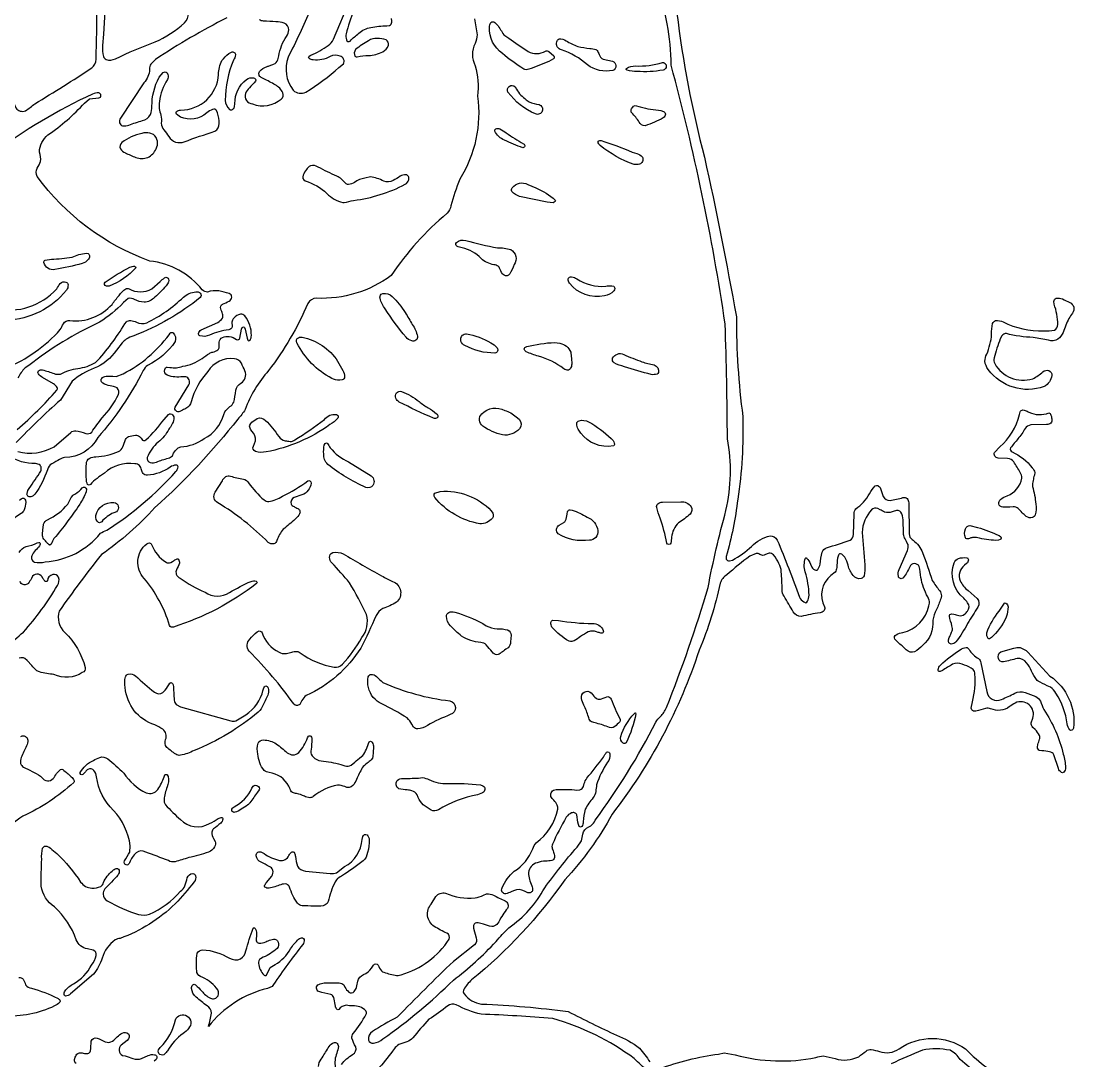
# Model space of a CAD drawing. Header units: metres. Extents: x 2.3 to 24.7, y 0 to 24.7.
# Drawn here: x 15.71 to 24.69, y 7.11 to 15.99 of the extents above; entities that cross this region are included whole.
import ezdxf

# ---------------------------------------------------------------- set-up
doc = ezdxf.new("R2010")
doc.units = ezdxf.units.M

msp = doc.modelspace()

# ---------------------------------------------------------------- linework, layer by layer
at = {"layer": 'Layer 1', "color": 0}
for points in [[(16.43457, 17.32646, -0.0258), (16.40087, 15.77621, 0.0888), (16.40742, 15.68344, 0.2217), (16.43189, 15.65746, 0.2008), (16.51128, 15.66368, -0.0244), (16.84872, 15.80822, 0.0835), (17.09915, 15.96917, 0.1522), (17.1371, 16.05365, 0.0694)], [(15.39328, 16.22699, -0.0943), (15.55974, 15.53527, 0.0482), (15.66167, 15.24435, 0.3715), (15.74261, 15.22059, 0.0363), (15.82299, 15.28027, 0.01), (16.30847, 15.58538, 0.2204), (16.34514, 15.6592, 0.0094), (16.35363, 16.57142, -0.0847)], [(18.4406, 7.08166, -0.093), (18.53474, 7.16623, 0.3625), (18.56128, 7.23157, -0.0371), (18.52819, 7.30639, -0.1902), (18.54063, 7.34509, 0.0387), (18.65057, 7.50943, 0.302), (18.64699, 7.53932, 0.2155), (18.53625, 7.58109, -0.0231), (18.48039, 7.58632, 0.2064), (18.41608, 7.54997, -0.4053), (18.40279, 7.55049, -0.1446), (18.38784, 7.57944), (18.37389, 7.65378, 0.2319), (18.34942, 7.6783), (18.27348, 7.69432), (18.24722, 7.70309, -0.2964), (18.22672, 7.7337, -0.2966), (18.24637, 7.7649, -0.0728), (18.29304, 7.7772, -0.0189), (18.4215, 7.77701, -0.1963), (18.45927, 7.76051), (18.46865, 7.74043, 0.0751), (18.50231, 7.69899, 0.4045), (18.54837, 7.70371, 0.1377), (18.56718, 7.73949, 0.0074), (18.57854, 7.79248, -0.2142), (18.62808, 7.84829, 0.1537), (18.69715, 7.90378), (18.71421, 7.929, -0.5726), (18.75193, 7.92891, 0.0232), (18.78064, 7.88073, 0.1124), (18.78908, 7.87267, 0.046), (18.89727, 7.84466, 0.1773), (18.94903, 7.84669, 0.1806), (19.3588, 8.15048, 0.4013), (19.34004, 8.20135, -0.0264), (19.2318, 8.25867, -0.4557), (19.20558, 8.45031), (19.24561, 8.51499, -0.3055), (19.32905, 8.54224, 0.1258), (19.57952, 8.50339, 0.0744), (19.65085, 8.52564), (19.67899, 8.53658, -0.1578), (19.73627, 8.52625, 0.0164), (19.83786, 8.47732, -0.4238), (19.85644, 8.41339, 0.0478), (19.78186, 8.29964), (19.76682, 8.27682, -0.2097), (19.72307, 8.25919, -0.0703), (19.65108, 8.27852, 0.0368), (19.60512, 8.29016, 0.4142), (19.56788, 8.26621), (19.56741, 8.24524), (19.59018, 8.16203, -0.3148), (19.57443, 8.10319), (19.39576, 7.9612, 0.0101), (18.91542, 7.4844, 0.0271), (18.7038, 7.36277, 0.3135), (18.66999, 7.28937, 0.3712), (18.71266, 7.26311, 0.1378), (18.79417, 7.2996, 0.04), (19.39552, 7.8012, 0.0408), (19.75984, 8.13002, -0.0368), (19.86846, 8.2475, 0.1165), (20.17404, 8.58796, -0.0243), (20.45086, 8.93644), (20.48839, 8.98986, 0.0186), (20.49862, 9.04577, -0.2236), (20.54991, 9.10885), (20.56929, 9.11757, 0.0867), (20.60559, 9.16523, 0.0397), (21.12373, 10.00343, -0.0985), (21.16215, 10.04996, 0.1023), (21.21335, 10.12699, 0.0235), (21.56853, 11.15202, -0.0192), (21.7216, 11.80886, 0.1032), (21.73362, 12.42172, 0.0078), (21.71481, 13.39988, 0.0293), (21.25371, 15.60975), (21.25371, 15.60975, 0.0844), (21.12807, 16.30167, 0.0062)], [(18.17476, 16.08509, -0.0165), (17.98468, 15.6774, 0.26), (18.02829, 15.39445, 0.3095), (18.13455, 15.37922, 0.0499), (18.41849, 15.5899), (18.45672, 15.61984, 0.4686), (18.429, 15.68664, 0.2247), (18.34212, 15.68179, -0.1562), (18.19852, 15.65449, -0.1616), (18.1634, 15.66604, -0.4677), (18.16326, 15.68584), (18.17787, 15.69428, 0.0525), (18.32731, 15.7764, 0.1512), (18.37087, 15.83113), (18.51013, 16.16165)], [(19.57457, 16.00443, -0.0103), (19.59838, 15.86871, -0.0833), (19.58117, 15.79403, 0.2491), (19.58155, 15.60471, -0.0943), (19.60191, 15.34514, -0.174), (19.44964, 14.63611, 0.0386), (19.3744, 14.4078, -0.12), (19.34154, 14.34519, 0.0715), (18.86474, 13.81427, -0.1731), (18.22662, 13.62046, 0.2482), (18.15204, 13.57643, -0.0628), (17.81826, 13.00341, 0.0967), (17.6181, 12.6694, -0.0402), (17.55469, 12.58917, -0.0447), (16.84788, 11.83403, -0.0559), (16.3904, 11.43256, 0.0124), (16.02995, 10.95086, 0.2898), (16.07926, 10.76733, -0.1341), (16.25265, 10.46878, -0.3628), (16.22766, 10.42536, -0.2583), (15.9862, 10.40886, -0.0248), (15.86217, 10.43068), (15.83836, 10.44143, -0.0428), (15.79734, 10.48608), (15.75855, 10.5294), (15.7387, 10.54604, 0.1978), (15.69005, 10.54845, 0.0783)], [(17.4605, 16.01334, 0.0272), (16.85311, 15.65845), (16.81261, 15.6189, 0.1046), (16.80158, 15.57364, -0.1893), (16.75213, 15.45838), (16.5537, 15.1576, 0.1955), (16.5464, 15.11602, 0.2734), (16.5719, 15.09236, 0.1331), (16.62564, 15.09797, -0.0187), (16.74138, 15.13615, 0.2106), (16.80903, 15.18683, 0.0953), (16.82204, 15.2575, -0.1286), (16.88375, 15.50561), (16.91864, 15.54592), (16.93617, 15.55172, -0.3461), (16.95852, 15.53027, -0.1637), (16.95399, 15.486, 0.1051), (16.8855, 15.30016, 0.1188), (16.89846, 15.18259, -0.0692), (16.90152, 15.11301, 0.1444), (16.92495, 15.057, -0.0202), (16.96559, 14.99911, 0.367), (17.0982, 14.95583, -0.0079), (17.35914, 15.04602, 0.2886), (17.39591, 15.11155, 0.0731), (17.38266, 15.20197), (17.37399, 15.22219, 0.3522), (17.34038, 15.23195, 0.0581), (17.28951, 15.20192, -0.3001), (17.06582, 15.16666), (17.03164, 15.19211, -0.3687), (17.03192, 15.21399, -0.1572), (17.06718, 15.22596, 0.3958), (17.39115, 15.53036, -0.1221), (17.4183, 15.64761, -0.0739), (17.47954, 15.70861), (17.49996, 15.72021, -0.5406), (17.53503, 15.69649, -0.0959), (17.51759, 15.65119, 0.0974), (17.44725, 15.30903, 0.1912), (17.48303, 15.2319, 0.518), (17.52669, 15.25387), (17.52989, 15.28117, -0.2274), (17.62922, 15.48803, -0.2469), (17.69018, 15.49967, -0.5263), (17.70658, 15.47332, 0.011), (17.65444, 15.41434, 0.0681), (17.61946, 15.36781, 0.489), (17.68098, 15.2782, 0.2733), (17.92641, 15.32034, 0.3494), (17.93942, 15.37286, 0.1677), (17.87385, 15.44079, 0.0158), (17.7764, 15.49326), (17.75354, 15.50467, -0.4509), (17.74071, 15.55408, -0.1459), (17.80436, 15.59679, -0.0344), (17.83057, 15.60584, 0.0398), (17.86079, 15.61659, 0.2155), (17.89723, 15.65449), (17.90501, 15.68754, -0.1052), (17.97072, 15.85518, 0.1374), (17.99001, 15.91029, 0.3188), (17.95026, 15.96653, 0.1101), (17.88068, 15.97831, 0.0102), (17.77452, 15.98515, -0.1907), (17.73935, 15.99934, -0.2949)], [(18.54228, 16.07265, 0.0331), (18.47958, 15.87757, 0.1026), (18.48147, 15.82557, 0.5241), (18.51334, 15.8152, -0.0274), (18.58782, 15.882, -0.147), (18.6914, 15.92995, -0.0445), (18.82618, 15.94531), (18.84975, 15.94885, 0.3263), (18.86936, 15.97676, 0.0693), (18.86625, 16.0074, -0.081)], [(21.30311, 16.05318, 0.0344), (21.53769, 14.82416, -0.01), (21.81013, 13.46192, 0.0321), (21.86496, 12.61142, -0.0453), (21.82131, 11.90437, -0.0445), (21.72226, 11.41602), (21.72348, 11.39433, 0.3758), (21.75252, 11.3783), (21.77709, 11.38603, 0.0598), (21.93987, 11.50262, -0.1551), (22.09799, 11.59214, -0.2898), (22.15904, 11.55669, -0.0132), (22.34789, 11.06956, 0.156), (22.38504, 11.02855), (22.40427, 11.02204, 0.2301), (22.4178, 11.03392, 0.0744), (22.43091, 11.08545, 0.0696), (22.398, 11.28562, -0.1623), (22.40017, 11.40202, -0.5361), (22.40993, 11.40315, -0.0662), (22.4435, 11.35091), (22.45467, 11.32442, 0.2074), (22.48904, 11.29924, 0.3054), (22.5061, 11.3057, 0.1074), (22.52482, 11.34969, -0.0361), (22.54311, 11.45241, -0.2034), (22.58073, 11.4905, 0.0108), (22.7809, 11.55514, 0.2771), (22.80989, 11.60416), (22.81432, 11.78104, -0.144), (22.82884, 11.82385, 0.1304), (22.94651, 11.95213, -0.0667), (22.99559, 12.0186, -0.2985), (23.01694, 12.021, -0.1788), (23.04014, 11.99606, -0.0166), (23.06442, 11.92879, 0.2947), (23.12155, 11.89551, 0.0448), (23.2322, 11.91847, -0.2339), (23.26741, 11.91092, -0.181), (23.28132, 11.87425, -0.0052), (23.28448, 11.63471, 0.0763), (23.29155, 11.58234, 0.0757), (23.31856, 11.55424, -0.131), (23.40007, 11.4501, -0.0107), (23.48215, 11.21014, 0.0273), (23.54508, 11.12467, -0.155), (23.56074, 11.07942), (23.55517, 11.05552, -0.0105), (23.51883, 10.96312, 0.0808), (23.48649, 10.87232, -0.248), (23.40059, 10.65824, -0.083), (23.33148, 10.602, -0.2726), (23.26001, 10.61878), (23.2338, 10.6449, -0.0323), (23.1636, 10.7109, -0.4438), (23.1752, 10.7488, -0.0907), (23.23144, 10.76719, 0.2899), (23.4532, 10.99607), (23.4598, 11.01662, 0.1182), (23.44335, 11.0707, -0.083), (23.38489, 11.23749, 0.0486), (23.37103, 11.33078, 0.29), (23.32982, 11.35577, 0.2899), (23.28962, 11.32923, -0.0647), (23.23521, 11.23423, -0.2789), (23.21035, 11.22793, -0.2786), (23.19321, 11.24696, -0.1371), (23.19877, 11.30594), (23.27001, 11.46721, 0.1366), (23.27609, 11.51987, -0.0177), (23.24969, 11.56669, -0.111), (23.23644, 11.60431, 0.0135), (23.23267, 11.71113, 0.1143), (23.22211, 11.78095, 0.3644), (23.17619, 11.80759, 0.0212), (23.13999, 11.79731, -0.1863), (23.07389, 11.79575, 0.0445), (23.03655, 11.81527), (23.01859, 11.82493, 0.3064), (22.96419, 11.81414, 0.1731), (22.88263, 11.62241, -0.0157), (22.90578, 11.34478, -0.0912), (22.89956, 11.25191, -0.2345), (22.87646, 11.22754, -0.2882), (22.8073, 11.25446, -0.1172), (22.76331, 11.34111, 0.0804), (22.73456, 11.40975, 0.1839), (22.6992, 11.44001, 0.3059), (22.68558, 11.43445, 0.1203), (22.67374, 11.40178, 0.0094), (22.66747, 11.3222, -0.1591), (22.6521, 11.28364), (22.6176, 11.25399, 0.3599), (22.56225, 10.98721, -0.2668), (22.55881, 10.95581, -0.202), (22.52402, 10.93488, 0.0353), (22.36331, 10.90423, -0.2536), (22.29603, 10.94284, 0.0084), (22.21716, 11.07649, -0.1459), (22.20147, 11.13226, 0.0118), (22.19373, 11.286, 0.132), (22.17337, 11.3569, 0.0611), (22.12712, 11.4295, 0.1957), (22.08908, 11.4451), (22.07324, 11.43982, -0.0431), (22.04651, 11.4279, -0.246), (22.00964, 11.43407, 0.1779), (21.97975, 11.44246), (21.92625, 11.41861, 0.0298), (21.7282, 11.25851, 0.1725), (21.67205, 11.18799, -0.0447), (21.49258, 10.61638, -0.0859), (20.74885, 9.21619, -0.0621), (20.34555, 8.65651, -0.0689), (19.55058, 7.80294, 0.0801), (19.48354, 7.72153, 0.2806), (19.48689, 7.68325, 0.199), (19.63543, 7.59664, -0.0227), (20.37444, 7.53338, 0.0119), (20.78798, 7.3309, -0.076), (20.9823, 7.22162, -0.0176), (21.07235, 7.10428, 0.086)], [(15.69019, 11.45142, -0.2192), (15.74742, 11.50149, 0.0924), (15.84123, 11.53298), (15.85547, 11.53703, -0.4897), (15.86811, 11.52016, -0.1319), (15.86292, 11.50785, -0.0314), (15.82638, 11.46637, 0.0968), (15.79692, 11.42248, 0.4543), (15.81927, 11.36916, 0.1294), (15.91068, 11.36991, 0.2064), (16.38281, 11.61397, -0.0673), (16.43613, 11.64042, 0.0677), (17.02669, 12.14089, 0.1318), (17.04498, 12.18086, 0.421), (17.02787, 12.19703, 0.1343), (16.97865, 12.17893, -0.133), (16.78414, 12.10949, -0.2913), (16.74638, 12.1258, -0.0855), (16.73313, 12.15531, 0.1074), (16.71498, 12.19147, 0.2126), (16.67722, 12.20783, 0.2291), (16.41685, 12.12655, 0.0679), (16.29687, 12.0317, -0.4727), (16.27325, 12.0317, -0.1467), (16.26241, 12.07592, -0.0185), (16.26274, 12.20462, -0.2647), (16.29074, 12.25577, -0.1036), (16.34293, 12.26685, 0.0821), (16.53702, 12.31206, 0.1936), (16.57327, 12.35176, -0.0118), (16.59684, 12.41441, -0.2056), (16.62112, 12.43892, -0.0234), (16.68085, 12.45222, -0.2061), (16.71602, 12.43916, -0.0618), (16.74256, 12.40965, 0.4023), (16.77051, 12.412, 0.0548), (16.92519, 12.58582), (16.96257, 12.62872, -0.372), (16.99864, 12.62561, -0.2317), (17.00915, 12.58709, -0.1193), (16.96554, 12.50181, -0.1216), (16.87423, 12.39268, 0.1102), (16.78155, 12.26016, 0.4209), (16.80785, 12.21848, 0.1285), (16.86131, 12.2223, -0.0201), (16.96041, 12.25582, 0.1457), (16.99784, 12.2767), (17.00736, 12.29731, -0.0781), (17.04102, 12.33907, -0.1414), (17.06808, 12.35232, 0.1473), (17.26919, 12.42332, 0.2066), (17.43678, 12.62773), (17.44414, 12.65083, -0.0912), (17.48817, 12.69486, 0.117), (17.5199, 12.73187, 0.0181), (17.53951, 12.83431, -0.2175), (17.58104, 12.89413, 0.3862), (17.61498, 13.00063, 0.0244), (17.58543, 13.06512, 0.2515), (17.52598, 13.10397, 0.2905), (17.30021, 12.99582, 0.1191), (17.15633, 12.73625, -0.2446), (17.11239, 12.68048, -0.0052), (17.07218, 12.65856, -0.02), (17.06148, 12.65338, -0.3107), (17.02761, 12.65845, -0.3105), (17.02028, 12.69184), (17.13766, 12.88207, 0.4766), (17.11004, 12.95009), (17.08647, 12.95085, -0.1242), (16.95272, 12.96292, -0.3525), (16.93141, 13.01322, -0.3697), (16.95348, 13.03269), (16.97436, 13.03019, 0.152), (17.08505, 13.04023, 0.1271), (17.25029, 13.10675, -0.034), (17.31346, 13.14988, -0.0861), (17.34189, 13.16054, 0.1204), (17.38521, 13.18029, 0.2237), (17.39709, 13.2041, -0.0056), (17.39695, 13.24478, -0.296), (17.42302, 13.28617, -0.0887), (17.48166, 13.29391, -0.1307), (17.54347, 13.26666, 0.4809), (17.5719, 13.28071), (17.58717, 13.35618), (17.59353, 13.37051, -0.478), (17.61211, 13.37051), (17.61847, 13.35618), (17.6337, 13.27906), (17.64025, 13.26326, 0.5414), (17.65968, 13.2634, 0.1544), (17.67071, 13.30126, 0.1755), (17.61546, 13.46932, 0.2483), (17.57746, 13.48399, 0.1378), (17.52042, 13.45122, 0.1739), (17.50491, 13.41464), (17.50566, 13.37928, -0.3653), (17.47704, 13.35076, 0.0701), (17.31336, 13.30588, -0.19), (17.23214, 13.29961, -0.3695), (17.22068, 13.32007, -0.2197), (17.24208, 13.34944), (17.3846, 13.41436, 0.1013), (17.42316, 13.44872, 0.2041), (17.42481, 13.48757, -0.0053), (17.41053, 13.5292, -0.3692), (17.42363, 13.57063, 0.0109), (17.48152, 13.59449, 0.2305), (17.50377, 13.62876, 0.353), (17.481, 13.66058, 0.0075), (17.39351, 13.68208, 0.111), (17.29649, 13.67317, -0.1955), (17.25222, 13.69099, 0.2037), (16.80351, 13.93745, -0.1499), (15.84321, 14.65992, -0.291), (15.84387, 14.72992, 0.0367), (15.87192, 14.78617, 0.1128), (15.86118, 14.86805, -0.2152), (15.935, 15.01438, 0.0582), (16.24718, 15.28583), (16.28829, 15.32279), (16.36975, 15.3293, 0.3591), (16.38695, 15.35125, 0.3592), (16.36867, 15.37234, 0.1393), (16.31596, 15.36235, 0.0506), (15.46885, 14.86013, 0.0453)], [(15.48757, 13.53061, 0.267), (16.00972, 13.70042, -0.0258), (16.03895, 13.74634, -0.293), (16.0876, 13.7585, -0.3056), (16.10627, 13.73384, -0.1559), (16.0926, 13.68873, -0.2183), (15.58096, 13.43274, 0.1467)], [(15.57474, 13.02599, 0.1165), (16.03971, 13.35255, 0.023), (16.06596, 13.40304, -0.2979), (16.12235, 13.42911, 0.2449), (16.48143, 13.56771, -0.0198), (16.54258, 13.64418, -0.0795), (16.59948, 13.70032, -0.2274), (16.62715, 13.70089, 0.2582), (16.82072, 13.69999), (16.89214, 13.76194, -0.0258), (16.93009, 13.79489, -0.5606), (16.96427, 13.78245, -0.1929), (16.95555, 13.74238, -0.0546), (16.84561, 13.6282, -0.2079), (16.75458, 13.58643, -0.1294), (16.67467, 13.60981, 0.1988), (16.61815, 13.61759), (16.57963, 13.58266, -0.0597), (16.37527, 13.41582, 0.0596), (15.77104, 13.04565), (15.73884, 13.02557, 0.071), (15.67854, 12.94104, -0.0088)], [(15.67303, 12.50101, 0.0323), (16.01147, 12.83488, 0.2787), (16.01283, 12.85769, 0.1361), (15.98262, 12.88984), (15.88833, 12.9425, -0.0955), (15.8534, 12.97546, -0.3288), (15.85335, 13.00148, -0.2576), (15.88819, 13.00907, -0.0215), (15.98709, 12.97673, 0.1272), (16.04055, 12.97263, -0.0825), (16.19033, 13.0218, 0.1023), (16.34142, 13.07149, 0.0529), (16.59099, 13.40134), (16.60386, 13.41945, -0.2225), (16.64101, 13.42968, -0.0744), (16.68985, 13.41601, 0.2207), (16.77829, 13.41025, 0.0756), (17.0908, 13.62952, -0.144), (17.19673, 13.67487, -0.2568), (17.23497, 13.66275, -0.3924), (17.23464, 13.62659, -0.079), (16.66864, 13.30003, 0.0548), (16.60231, 13.26977, 0.0888), (16.56818, 13.24016), (16.5192, 13.17647, -0.1508), (16.32817, 13.02293, 0.0892), (16.14267, 12.9128), (16.04159, 12.75172, 0.0226), (15.66435, 12.38777, 0.4821)], [(15.67779, 12.31159, 0.194), (15.98804, 12.35232), (16.13003, 12.4756, -0.2079), (16.17133, 12.48871, -0.0387), (16.25703, 12.46693, 0.2853), (16.30781, 12.47815, -0.0175), (16.39615, 12.59883, 0.0812), (16.53603, 12.79961, 0.2986), (16.52674, 12.85472), (16.51057, 12.86245, -0.0136), (16.44919, 12.87664, -0.1742), (16.392, 12.90719, -0.3473), (16.39309, 12.9359, -0.2122), (16.43259, 12.95485, 0.0349), (16.48869, 12.95481), (16.51552, 12.95155), (16.5761, 12.97555, 0.1152), (16.96804, 13.30819), (16.97893, 13.32295, -0.4114), (17.00199, 13.32427, -0.282), (17.02075, 13.24964, -0.1286), (16.78536, 13.04622, 0.1542), (16.74779, 13.00346, -0.0634), (16.36004, 12.43275, -0.2797), (16.07685, 12.26039, 0.1076), (16.03447, 12.24488, -0.0073), (15.96833, 12.20778, 0.2095), (15.92958, 12.1563, -0.0806), (15.82252, 11.94736, -0.1743), (15.78801, 11.92502, -0.5523), (15.75591, 11.95448), (15.76345, 11.97838, -0.0181), (15.86358, 12.12604, 0.136), (15.87697, 12.16314, 0.2287), (15.86726, 12.19477, 0.1607), (15.82874, 12.20868, -0.1549), (15.60024, 12.27628, 0.1705)], [(15.69193, 11.89664), (15.70636, 11.9097, -0.5179), (15.74346, 11.89697), (15.74445, 11.8775, -0.0263), (15.73252, 11.81584, -0.151), (15.70494, 11.78364, 0.1474), (15.5094, 11.56999)], [(15.44349, 10.4973, -0.0397), (15.72573, 10.77091, 0.0482), (16.01562, 11.16918, 0.2399), (16.02537, 11.239, 0.3665), (15.97672, 11.2612, 0.3706), (15.92967, 11.20826, -0.5126), (15.90893, 11.20623, -0.1024), (15.89191, 11.22976, 0.5625), (15.80333, 11.24956), (15.79371, 11.22905, -0.0278), (15.76623, 11.18686, -0.1321), (15.75774, 11.18011, -0.4677), (15.69627, 11.20288, 0.0246)], [(15.70419, 9.88081, -0.5725), (15.76152, 9.84885, -0.1494), (15.75124, 9.79949, 0.0248), (15.70617, 9.70091, 0.141), (15.70146, 9.64891, 0.1914), (15.72578, 9.61884, -0.0239), (15.87023, 9.54284, -0.0584), (15.88404, 9.52865, 0.5053), (15.97842, 9.52163, 0.0358), (16.0077, 9.56307, -0.1081), (16.04258, 9.59729, -0.2867), (16.06229, 9.59734, -0.0238), (16.13267, 9.53653, -0.1081), (16.15709, 9.50291, -0.2935), (16.1545, 9.48665, -0.0743), (15.72088, 9.19922, 0.1147), (15.54956, 9.03903, -0.1081)], [(15.68727, 7.82425, -0.1734), (15.72427, 7.81048, -0.0311), (15.7444, 7.76212, 0.2232), (15.79428, 7.73185, -0.0478), (16.0167, 7.64666, -0.171), (16.0374, 7.62865, -0.3004), (16.03626, 7.61215, -0.099), (15.98983, 7.58047, -0.1263), (15.5571, 7.49552, 0.1435)], [(21.0508, 7.02452, 0.0182), (20.93912, 7.13087, 0.0922), (20.24254, 7.47261, 0.0118), (19.63067, 7.51023, -0.0671), (19.41825, 7.59132, 0.2983), (19.34706, 7.58123, -0.0214), (19.18626, 7.46653, 0.0306), (19.04968, 7.30855, -0.135), (18.99783, 7.27494, -0.0143), (18.92952, 7.25099, 0.1118), (18.89105, 7.21681, -0.0249), (18.76414, 7.05705, -0.2038)], [(16.17585, 7.08972, -0.3187), (16.16011, 7.12276), (16.16746, 7.14436, -0.1546), (16.18967, 7.17542, -0.2201), (16.21654, 7.18117, -0.0234), (16.25614, 7.1741), (16.27589, 7.1742, 0.2454), (16.29913, 7.19692, 0.0222), (16.30286, 7.28003, -0.3835), (16.35401, 7.3062, -0.0164), (16.42354, 7.27513, 0.2596), (16.48577, 7.28074, -0.0201), (16.56747, 7.34957, -0.3528), (16.62074, 7.3425, -0.3858), (16.61122, 7.2872), (16.55865, 7.24713, 0.5236), (16.57138, 7.15911), (16.59373, 7.15477, 0.008), (16.65992, 7.13087, 0.1931), (16.73219, 7.13361), (16.78989, 7.15685, -0.1616), (16.84297, 7.16482, -0.268), (16.86292, 7.14845, -0.2679), (16.85872, 7.123), (16.84194, 7.10994, 0.1157)], [(21.15277, 7.04352, -0.055), (21.65805, 7.17028), (21.70472, 7.1807), (21.8008, 7.16335, 0.1174), (22.48937, 7.1411, -0.0822), (22.55183, 7.15393, -0.0106), (22.65286, 7.13083, 0.1863), (22.85406, 7.147, -0.0101), (22.91851, 7.1956, -0.2187), (22.96042, 7.20781, -0.0369), (23.03165, 7.19287, 0.2429), (23.19939, 7.21498, -0.3122), (23.76618, 7.21422, 0.0975), (24.16728, 6.92948)], [(18.24279, 7.06473, -0.1555), (18.26782, 7.12738, 0.0067), (18.32628, 7.22313, -0.1159), (18.36225, 7.26268, -0.2917), (18.39681, 7.26475, -0.2919), (18.4133, 7.23426, -0.0538), (18.39939, 7.1783, 0.1332), (18.38714, 7.057, 0.5352)], [(24.05955, 6.9102, -0.0907), (23.72116, 7.12324, 0.1374), (23.634, 7.20201, 0.0991), (23.39932, 7.20314, 0.0121), (23.13141, 7.08628, -0.1287)]]:
    msp.add_lwpolyline(points, format="xyb", dxfattribs=at)
for points in [[(19.9949, 15.57595, -0.0369), (19.81344, 15.70885, -0.2487), (19.70219, 15.93193, -0.1683), (19.7151, 15.97252, -0.3912), (19.74975, 15.97384), (19.76838, 15.95366, -0.041), (19.82438, 15.86795), (19.86681, 15.8408, 0.0171), (20.03313, 15.72662, 0.2776), (20.18083, 15.72921, -0.2426), (20.20944, 15.72652), (20.25135, 15.68919, -0.4228), (20.25013, 15.66453), (20.20841, 15.64115, -0.018), (20.03832, 15.57402, -0.2027), (19.9949, 15.57595)], [(18.56048, 15.74317, 0.2945), (18.55515, 15.68476, 0.3302), (18.57444, 15.6808, -0.0653), (18.6715, 15.6906, 0.1211), (18.79148, 15.72398, 0.2255), (18.84037, 15.77871, 0.339), (18.81996, 15.82411, 0.1034), (18.74481, 15.83731, 0.1809), (18.67127, 15.81779, 0.0409), (18.56048, 15.74317)], [(20.31712, 15.7402, -0.4464), (20.27672, 15.80921, -0.2552), (20.29704, 15.83255, -0.1965), (20.35761, 15.81808, 0.0492), (20.45713, 15.7681, 0.0143), (20.55854, 15.75137, -0.0582), (20.61157, 15.74312, -0.1545), (20.62256, 15.73388, -0.058), (20.63882, 15.70027, 0.2311), (20.67239, 15.66048), (20.75328, 15.64393, -0.2965), (20.78133, 15.60504, -0.4024), (20.75517, 15.56478, -0.2172), (20.53973, 15.61211, 0.1008), (20.31712, 15.7402)], [(20.96217, 15.5554, -0.0792), (20.87765, 15.56619, -0.5539), (20.87194, 15.58104, -0.1591), (20.9493, 15.6024, 0.0865), (21.17974, 15.63177, -0.5155), (21.21024, 15.58788, -0.2246), (21.18445, 15.56695, -0.0616), (20.96217, 15.5554)], [(19.86092, 15.3796, -0.3852), (19.87136, 15.4285, -0.3853), (19.92107, 15.42297), (19.93422, 15.40308, 0.1108), (20.01687, 15.31426), (20.04237, 15.29686, 0.0693), (20.12666, 15.27226, -0.424), (20.15301, 15.21714, -0.424), (20.09706, 15.19263, -0.1368), (19.86092, 15.3796)], [(21.16687, 15.22205), (21.18714, 15.21479, -0.2884), (21.20505, 15.19202, -0.2079), (21.18573, 15.1585, -0.0463), (21.03204, 15.09278, -0.3158), (20.98065, 15.12409, 0.0534), (20.91692, 15.20149, -0.2649), (20.91286, 15.22997, -0.1158), (20.93177, 15.25797), (20.94765, 15.26368), (20.98971, 15.25458, 0.0544), (21.16687, 15.22205)], [(16.85702, 14.89521, 0.3601), (16.83567, 15.0175), (16.80408, 15.02768, 0.1352), (16.73671, 15.02664, 0.116), (16.56483, 14.9481, 0.337), (16.55356, 14.89422, 0.1493), (16.59519, 14.86089, 0.0226), (16.68405, 14.82204, 0.4216), (16.85702, 14.89521)], [(19.74829, 15.04734, -0.3862), (19.75668, 15.06497, -0.2005), (19.79077, 15.06469, -0.0322), (19.84616, 15.03296, 0.0332), (19.99395, 14.93834, -0.3623), (20.00463, 14.91851, -0.3624), (19.98702, 14.90445, -0.033), (19.83155, 14.9687, -0.1947), (19.74829, 15.04734)], [(20.93752, 14.76231, -0.0892), (20.64679, 14.92406, -0.1947), (20.63029, 14.95616, -0.3084), (20.63538, 14.96418, -0.1367), (20.65494, 14.96691, -0.0239), (20.92206, 14.86772), (20.96029, 14.85433, -0.1857), (21.0079, 14.82383, -0.4734), (20.98221, 14.76335, -0.1035), (20.93752, 14.76231)], [(18.54375, 14.45508, 0.0882), (18.98463, 14.59241, 0.1611), (19.01343, 14.63177, 0.4557), (18.98995, 14.67439, 0.1611), (18.94041, 14.66081, -0.0176), (18.88167, 14.62498, -0.2355), (18.79992, 14.61857, 0.1046), (18.68659, 14.65624), (18.63954, 14.6461, 0.1176), (18.5519, 14.60806, -0.1177), (18.49896, 14.59076, -0.2493), (18.47364, 14.6017, 0.1396), (18.40001, 14.66067, -0.0176), (18.24052, 14.73982, 0.2156), (18.17429, 14.74925, 0.16), (18.1402, 14.71786, 0.0542), (18.11286, 14.67001, 0.4131), (18.12993, 14.62126, -0.1175), (18.31506, 14.51462, 0.129), (18.45083, 14.43674, 0.0868), (18.46191, 14.43698, 0.0114), (18.54375, 14.45508)], [(20.19591, 14.43952), (19.96053, 14.48954, -0.1715), (19.89514, 14.5315, -0.311), (19.89646, 14.56332, -0.3557), (20.0303, 14.5918), (20.09998, 14.56111, -0.0846), (20.26413, 14.45749, -0.3224), (20.26338, 14.44589, -0.1666), (20.2457, 14.43495), (20.19591, 14.43952)], [(19.77111, 14.05093, -0.0877), (19.88439, 14.03504, -0.431), (19.9149, 13.90672, -0.0353), (19.87586, 13.82747, -0.4174), (19.82768, 13.81686, -0.0789), (19.81283, 13.82959, -0.045), (19.78973, 13.87692, 0.1598), (19.77644, 13.89248, 0.0847), (19.74103, 13.90657, -0.1537), (19.63204, 13.95834, 0.1635), (19.47062, 14.05017, -0.0556), (19.42419, 14.06417, -0.4678), (19.42192, 14.09599, -0.266), (19.50056, 14.11344, 0.0293), (19.77111, 14.05093)], [(16.14054, 13.97031, -0.1019), (16.26203, 14.0035), (16.27806, 14.00062, -0.285), (16.29008, 13.97814, -0.1877), (16.27448, 13.94665, -0.1704), (16.22781, 13.91676, -0.0161), (15.99431, 13.864, -0.3813), (15.89856, 13.92487, -0.358), (15.91157, 13.94523), (15.96357, 13.9531, 0.034), (16.14054, 13.97031)], [(16.4573, 13.72432), (16.43387, 13.72418, -0.2772), (16.41849, 13.73736, -0.2773), (16.42293, 13.75713, -0.0367), (16.63455, 13.88508, -0.1668), (16.67397, 13.89276, -0.2953), (16.68415, 13.88032, -0.1225), (16.4573, 13.72432)], [(20.37388, 13.78339, -0.4193), (20.40429, 13.80225, -0.0893), (20.44921, 13.78627, 0.1751), (20.69478, 13.72338, -0.0527), (20.74697, 13.72602), (20.76333, 13.72206, -0.4092), (20.76399, 13.68222, -0.1665), (20.68549, 13.6421, -0.2886), (20.385, 13.7486, -0.1793), (20.37388, 13.78339)], [(18.81383, 13.52896, -0.1112), (18.76947, 13.61966, -0.2389), (18.77753, 13.65422), (18.79205, 13.66054, -0.2434), (18.87318, 13.63423, -0.0556), (18.98401, 13.49775, -0.0125), (19.04421, 13.39588, -0.1023), (19.08792, 13.29551, -0.272), (19.07506, 13.2613, -0.272), (19.03893, 13.25586, -0.1416), (18.99179, 13.28759, -0.0386), (18.81383, 13.52896)], [(24.4366, 12.8659, -0.3287), (23.95947, 13.01133, -0.1172), (23.93062, 13.08299, -0.0963), (23.9466, 13.14314, 0.0864), (23.98846, 13.31267, -0.0736), (23.99751, 13.40507, -0.24), (24.02104, 13.42902, -0.1169), (24.08789, 13.41888, 0.1296), (24.43236, 13.34232, 0.0912), (24.525, 13.34902, 0.301), (24.55399, 13.39573, 0.077), (24.52264, 13.56861), (24.52014, 13.59284, -0.3304), (24.54074, 13.61966, -0.1446), (24.59246, 13.61443, 0.0203), (24.65648, 13.58435, -0.4774), (24.67878, 13.49393, 0.0115), (24.6478, 13.44811, 0.0259), (24.59995, 13.32865, -0.1131), (24.55455, 13.27128, -0.2302), (24.47403, 13.26147, 0.0264), (24.34397, 13.28523, -0.0543), (24.11438, 13.31899, 0.2557), (24.07686, 13.30055), (24.06257, 13.27363, 0.0206), (24.00958, 13.11061, 0.229), (24.01477, 13.06272, 0.3582), (24.33949, 12.93345, 0.0864), (24.42571, 12.9929, -0.2523), (24.47818, 13.00285, -0.346), (24.5026, 12.96216, -0.2466), (24.4366, 12.8659)], [(19.49334, 13.21612, -0.5264), (19.47171, 13.30366, -0.1972), (19.50687, 13.31583, -0.1005), (19.71383, 13.23969, -0.1178), (19.76885, 13.19618, -0.5571), (19.74938, 13.15205, -0.1226), (19.49334, 13.21612)], [(18.44607, 12.92322), (18.42452, 12.92223, -0.1442), (18.35711, 12.9359, -0.1554), (18.0602, 13.23856, -0.1167), (18.05568, 13.26425, -0.216), (18.06246, 13.27708, -0.2003), (18.10371, 13.28811, -0.2038), (18.40656, 13.08209), (18.45097, 13.00388, -0.126), (18.46629, 12.94877, -0.3098), (18.44607, 12.92322)], [(20.25918, 13.24266), (20.3042, 13.23568, -0.2554), (20.39651, 13.16035), (20.3999, 13.12381, -0.0306), (20.40532, 13.05786, -0.1068), (20.39424, 13.02043, -0.2024), (20.37765, 13.00732, -0.2057), (20.33701, 13.01845, 0.0961), (20.12025, 13.12594, -0.0335), (20.01691, 13.16271), (20.00357, 13.17397, -0.3753), (20.00583, 13.19858), (20.02144, 13.20712, -0.0513), (20.25918, 13.24266)], [(21.08267, 12.96862, -0.0069), (20.85431, 13.03533, -0.0508), (20.76606, 13.06847, -0.3547), (20.75432, 13.10868, -0.4135), (20.8488, 13.1405, 0.0225), (21.00465, 13.07856, 0.0436), (21.1077, 13.05154, -0.3917), (21.14547, 12.98597, -0.2232), (21.13373, 12.97315, -0.1136), (21.08267, 12.96862)], [(19.25197, 12.63494, -0.1515), (19.26324, 12.61274, -0.2848), (19.25791, 12.59977, -0.2261), (19.22444, 12.5961, -0.0145), (18.9331, 12.73446, -0.1616), (18.90302, 12.76741, -0.2904), (18.91025, 12.81169, -0.2904), (18.95337, 12.82403, -0.0853), (19.10173, 12.73795, 0.0238), (19.18032, 12.68369, -0.0435), (19.25197, 12.63494)], [(19.83306, 12.66346, -0.0986), (19.9305, 12.60878), (19.95591, 12.58808, -0.37), (19.96011, 12.50638, -0.2405), (19.81396, 12.45307, -0.0913), (19.64533, 12.52868, -0.4758), (19.63836, 12.63442, -0.329), (19.83306, 12.66346)], [(18.29365, 12.5853, -0.2844), (18.39666, 12.62797, -0.5098), (18.40911, 12.5977, -0.0885), (18.34164, 12.54136, -0.1079), (17.79658, 12.30843, -0.1131), (17.70531, 12.31206, -0.4139), (17.68754, 12.35779), (17.69819, 12.38089, 0.2759), (17.6907, 12.46726), (17.67585, 12.48696, -0.0861), (17.65638, 12.52062, -0.1962), (17.65699, 12.5383, -0.1284), (17.69956, 12.58101), (17.71955, 12.59492, -0.2679), (17.79271, 12.57809, -0.0508), (17.90468, 12.44015, 0.2039), (17.95955, 12.40394, -0.0069), (18.00108, 12.39819, 0.1873), (18.04097, 12.41215, 0.031), (18.29365, 12.5853)], [(24.33515, 12.17238, -0.1483), (24.35651, 12.13212), (24.35363, 12.11005, 0.0421), (24.34284, 12.06348, 0.0984), (24.33657, 12.01473, -0.0602), (24.36565, 11.8626, -0.1025), (24.36099, 11.77077, -0.2316), (24.33666, 11.7487, -0.2302), (24.28438, 11.75705, -0.0378), (24.2148, 11.82583, 0.211), (24.17402, 11.83978), (24.14535, 11.83719, -0.0206), (24.08412, 11.83752, -0.3866), (24.04932, 11.86581, -0.2295), (24.06512, 11.90362, -0.0756), (24.12207, 11.93492, 0.2711), (24.24586, 12.08559, 0.1466), (24.23337, 12.13282, 0.0125), (24.17769, 12.22499, 0.2362), (24.12499, 12.25309), (24.04338, 12.25615, -0.5525), (24.01453, 12.30504), (24.05889, 12.35171, 0.1537), (24.22776, 12.6274), (24.23295, 12.65026, -0.3726), (24.25628, 12.66676, -0.1204), (24.29239, 12.65536, 0.0521), (24.30738, 12.64828, 0.2121), (24.47828, 12.64145, -0.2357), (24.48827, 12.63565, -0.092), (24.49911, 12.60977, -0.0727), (24.5019, 12.56993, -0.1819), (24.49497, 12.55513, -0.1852), (24.45843, 12.54278), (24.32436, 12.53868, 0.2222), (24.27434, 12.50766, -0.0589), (24.21357, 12.42054, 0.0135), (24.15087, 12.34299, 0.4243), (24.16369, 12.30843, -0.1311), (24.33515, 12.17238)], [(20.71698, 12.3552, -0.2789), (20.46114, 12.50271, -0.1305), (20.44785, 12.55093, -0.3014), (20.46769, 12.57521, -0.1858), (20.54916, 12.56536, -0.0692), (20.74126, 12.42289, -0.1467), (20.76771, 12.38301, -0.3374), (20.76342, 12.36109), (20.71698, 12.3552)], [(18.5008, 12.22395), (18.69361, 12.10336, -0.3969), (18.70813, 12.0226, -0.3475), (18.64803, 12.00643, -0.0705), (18.32382, 12.20227, -0.2336), (18.28908, 12.29179, -0.0777), (18.29247, 12.36755), (18.30021, 12.38089, -0.4654), (18.321, 12.38018, -0.0195), (18.34424, 12.34426, 0.1251), (18.5008, 12.22395)], [(17.93541, 11.93082, 0.0479), (18.15265, 12.06164, -0.3508), (18.16901, 12.06277, -0.2341), (18.18023, 12.04245, -0.28), (18.10197, 11.94128), (18.03559, 11.92021, 0.3767), (18.00962, 11.86354, 0.1715), (18.03484, 11.84176, 0.038), (18.06609, 11.82597, -0.4572), (18.08198, 11.78156, -0.1199), (18.04483, 11.73527, -0.0125), (17.94324, 11.64834, 0.1122), (17.88903, 11.55377, -0.217), (17.86126, 11.52317, -0.2014), (17.81529, 11.53642, 0.0622), (17.38431, 11.87382, -0.4375), (17.36145, 11.965), (17.42297, 12.06258, -0.1244), (17.45206, 12.0986, -0.2113), (17.49208, 12.10138, 0.0317), (17.6032, 12.07663, -0.1793), (17.6469, 12.04608, 0.0655), (17.78008, 11.8989, 0.176), (17.81892, 11.88419, 0.0966), (17.93541, 11.93082)], [(15.98615, 11.5697, 0.0069), (15.96107, 11.52152), (15.95207, 11.51356, -0.2588), (15.94665, 11.51445, -0.0492), (15.92722, 11.53303, 0.0148), (15.90049, 11.56357, -0.183), (15.88814, 11.60497, -0.0454), (15.89422, 11.65984), (15.89724, 11.69128, -0.2147), (15.93095, 11.7298, 0.1152), (16.10363, 11.86387), (16.13258, 11.92087), (16.14865, 11.93822, -0.0334), (16.16883, 11.95147, 0.1106), (16.22639, 12.00323, -0.5615), (16.2626, 11.99041), (16.26118, 11.96905, -0.0555), (16.20546, 11.86208, -0.0284), (15.98615, 11.5697)], [(19.61978, 11.69576, -0.182), (19.23642, 11.92092, -0.3621), (19.23708, 11.95802), (19.28299, 11.9716, -0.2242), (19.71831, 11.80608), (19.73024, 11.78651, -0.2549), (19.72896, 11.74427, -0.2442), (19.61978, 11.69576)], [(16.52052, 11.79872), (16.49572, 11.79019, 0.1031), (16.39309, 11.71302, -0.3451), (16.36631, 11.70646, -0.2671), (16.34241, 11.7661, -0.3701), (16.49704, 11.87764, -0.3047), (16.53527, 11.84605, -0.3046), (16.52052, 11.79872)], [(21.31674, 11.70326, 0.185), (21.25795, 11.5813, -0.019), (21.25083, 11.531, -0.3269), (21.23343, 11.51752, -0.3268), (21.21533, 11.53001, 0.0487), (21.15904, 11.74295, -0.0457), (21.13024, 11.83413, -0.2516), (21.13887, 11.86581, -0.1602), (21.18101, 11.88042), (21.33479, 11.88292, -0.2995), (21.42436, 11.84044, -0.3676), (21.41508, 11.77859, -0.0535), (21.31674, 11.70326)], [(20.5558, 11.5549, -0.1721), (20.29062, 11.60977, -0.5353), (20.29878, 11.68275), (20.33649, 11.70552, 0.1494), (20.35139, 11.72296, 0.0601), (20.36737, 11.77661), (20.3703, 11.79891, -0.349), (20.39189, 11.81522), (20.40957, 11.81221, -0.0519), (20.53704, 11.75281, -0.2652), (20.62831, 11.63735, -0.4647), (20.5558, 11.5549)], [(24.04631, 11.55429, -0.0738), (23.88404, 11.5723, 0.068), (23.83412, 11.57852, 0.1193), (23.80607, 11.57135, -0.1526), (23.77764, 11.56607, -0.292), (23.76519, 11.57626, -0.1773), (23.76519, 11.65117, -0.3036), (23.80385, 11.67936), (23.86938, 11.66484, -0.0255), (24.05427, 11.59469), (24.06644, 11.58521, -0.4885), (24.06078, 11.56056), (24.04631, 11.55429)], [(17.27565, 11.1119, 0.3104), (17.48454, 11.10888, -0.035), (17.66764, 11.20359, -0.1676), (17.71224, 11.20505, -0.2746), (17.71949, 11.19565, -0.2748), (17.71469, 11.18478, -0.088), (17.00496, 10.81391, -0.4154), (16.97205, 10.82866, 0.1033), (16.75637, 11.22834, -0.4354), (16.77843, 11.52548, -0.4534), (16.81968, 11.51884, 0.1657), (16.94221, 11.36718, 0.1811), (16.98365, 11.36402), (16.99803, 11.37425, 0.0353), (17.02523, 11.39169, -0.3286), (17.0479, 11.39221, -0.2208), (17.05606, 11.36062, -0.0223), (17.03216, 11.30287, 0.1916), (17.02971, 11.26582, 0.1579), (17.06271, 11.23056, 0.0607), (17.27565, 11.1119)], [(18.65312, 10.9204, 0.0223), (18.50881, 11.19162, 0.0213), (18.35673, 11.36161, -0.1431), (18.33867, 11.40753, -0.3681), (18.36498, 11.44944, -0.1545), (18.45498, 11.43959, 0.0109), (18.78276, 11.25073, 0.0164), (18.8762, 11.2026, -0.573), (18.90943, 11.02572, -0.0456), (18.7937, 10.97226, 0.1426), (18.73477, 10.91178, -0.0204), (18.60432, 10.63477, -0.145), (18.1395, 10.22962, 0.1503), (18.10268, 10.18663), (18.0833, 10.15457, -0.4305), (18.0322, 10.15759, 0.0417), (17.65105, 10.60794, -0.3988), (17.65892, 10.71128, -0.0457), (17.72007, 10.77351), (17.73831, 10.78105, -0.3583), (17.7615, 10.7654, 0.209), (17.90831, 10.60063, 0.1781), (17.9587, 10.588, 0.0545), (18.00476, 10.59748, -0.0481), (18.0454, 10.60634, -0.224), (18.08745, 10.59375, 0.1178), (18.37695, 10.47259, 0.2625), (18.44743, 10.49607, 0.0559), (18.61328, 10.72363, 0.2383), (18.65312, 10.9204)], [(23.75143, 11.05999, -0.317), (23.66926, 11.36256, -0.2122), (23.70499, 11.39947, -0.0883), (23.77674, 11.40612, -0.3607), (23.79079, 11.38806, -0.2182), (23.77519, 11.35662), (23.75826, 11.34115, 0.3489), (23.72116, 11.20882, 0.1272), (23.7873, 11.12642), (23.86551, 11.05702, -0.3439), (23.87169, 10.98504, 0.0059), (23.78405, 10.84516, -0.0475), (23.68416, 10.68742, -0.1822), (23.64446, 10.66828, -0.4343), (23.61952, 10.70397), (23.62617, 10.72396, 0.0443), (23.64281, 10.76229, 0.1127), (23.65507, 10.80217, 0.0366), (23.63197, 10.88637), (23.62796, 10.90697, -0.4269), (23.64658, 10.92667), (23.66737, 10.92375, 0.0227), (23.70782, 10.91319, 0.2635), (23.75765, 10.92295, 0.0288), (23.78344, 10.951, 0.3436), (23.78415, 11.02068, 0.0372), (23.75143, 11.05999)], [(24.05352, 10.94996, -0.0439), (24.09915, 11.01775, -0.3227), (24.11094, 11.01931, -0.1921), (24.12301, 11.00498), (24.12876, 10.9857), (24.12268, 10.92333, -0.1153), (24.00124, 10.73824, -0.097), (23.97008, 10.71486, -0.3472), (23.9582, 10.71745, -0.1783), (23.94867, 10.76502, -0.0973), (24.05352, 10.94996)], [(19.46412, 10.73749, -0.0235), (19.36992, 10.82324, -0.1937), (19.33565, 10.90678, -0.2787), (19.35531, 10.93912, -0.1697), (19.40693, 10.94058, -0.0537), (19.64576, 10.84479), (19.67484, 10.82584, 0.1345), (19.76965, 10.79991, -0.0626), (19.85785, 10.78963, -0.3018), (19.8867, 10.74367), (19.8826, 10.68676, -0.1871), (19.8629, 10.63759), (19.8414, 10.62468, -0.0275), (19.80279, 10.59578, -0.1342), (19.76658, 10.57697, -0.1853), (19.72609, 10.60139, -0.0126), (19.67555, 10.66154, 0.1613), (19.62846, 10.68342, -0.1365), (19.46412, 10.73749)], [(20.29152, 10.87048, 0.0383), (20.58051, 10.84389, -0.3334), (20.67399, 10.7851, -0.3593), (20.66555, 10.76149, -0.1546), (20.66074, 10.76101, -0.0246), (20.6318, 10.76884, 0.1082), (20.56542, 10.77954, 0.0915), (20.54652, 10.77341, 0.0235), (20.48103, 10.73386, -0.0267), (20.42663, 10.69643, -0.1984), (20.38213, 10.69426, -0.0949), (20.2357, 10.81386, -0.1708), (20.22712, 10.85181, -0.2995), (20.24513, 10.87354), (20.29152, 10.87048)], [(24.43406, 10.10959, -0.092), (24.60033, 9.72958, -0.0475), (24.62018, 9.61577, -0.2459), (24.6041, 9.57542, -0.3474), (24.58402, 9.57405, -0.1584), (24.55941, 9.60616), (24.51957, 9.72458, 0.2423), (24.48393, 9.74956, 0.0423), (24.41831, 9.75753), (24.39861, 9.75998, -0.2898), (24.37956, 9.78855), (24.38376, 9.81109, -0.0051), (24.39846, 9.85639, 0.1839), (24.39639, 9.88736, 0.088), (24.36047, 9.93931), (24.33977, 9.95803, -0.2023), (24.32671, 9.99655), (24.34057, 10.03624, 0.3028), (24.30814, 10.1514, 0.3028), (24.18934, 10.16574, 0.0087), (24.14139, 10.13505, -0.2706), (23.98026, 10.11648, 0.1343), (23.93712, 10.11959, -0.0316), (23.85448, 10.09559), (23.83365, 10.09734, -0.3386), (23.81427, 10.12218), (23.82615, 10.17588, 0.0765), (23.84604, 10.41291, 0.1656), (23.83218, 10.4519), (23.81413, 10.46439, 0.0139), (23.7379, 10.49815, 0.2222), (23.65578, 10.49612, 0.0175), (23.56856, 10.44355), (23.54867, 10.43563, -0.5487), (23.53155, 10.45053, -0.1657), (23.55197, 10.49008, -0.0429), (23.72079, 10.62081, -0.1019), (23.77151, 10.64052, -0.2325), (23.79598, 10.62241, 0.1305), (23.87721, 10.54557, -0.1888), (23.8955, 10.50998), (23.94858, 10.26474, 0.53), (24.07403, 10.19671, 0.0237), (24.18689, 10.24895, -0.2373), (24.27405, 10.25512, 0.0148), (24.36551, 10.22161, -0.1758), (24.40544, 10.18139, -0.0114), (24.43406, 10.10959)], [(24.48639, 10.39627, -0.2771), (24.6883, 9.95237, -0.2299), (24.67274, 9.93333, -0.3308), (24.65516, 9.937, -0.1118), (24.63328, 9.98721, 0.1149), (24.53749, 10.24923, 0.1219), (24.49129, 10.30038), (24.46145, 10.31297, -0.0194), (24.38583, 10.35318, -0.0878), (24.37131, 10.36549, -0.0227), (24.32907, 10.43893, 0.0843), (24.28758, 10.50922, 0.2446), (24.20636, 10.54699, -0.0222), (24.08907, 10.51639, -0.3709), (24.0472, 10.54463, -0.3531), (24.067, 10.60389), (24.17807, 10.63363, -0.1216), (24.23318, 10.6383, -0.108), (24.29805, 10.60101), (24.48639, 10.39627)], [(16.59429, 10.29784, -0.1187), (16.59613, 10.38816, -0.2419), (16.61956, 10.41244, -0.225), (16.68189, 10.39816, 0.0285), (16.84321, 10.25791, 0.321), (16.91421, 10.25574), (16.93386, 10.27558, 0.0393), (16.97559, 10.33668, -0.3695), (16.98987, 10.33932, -0.2122), (17.00354, 10.32056, -0.0106), (17.01156, 10.18997, 0.1664), (17.02881, 10.15254), (17.0669, 10.13434), (17.49529, 10.01479, 0.1672), (17.53701, 10.01418, 0.0492), (17.59542, 10.04803, 0.1766), (17.7624, 10.24433), (17.76886, 10.2704, -0.0861), (17.78239, 10.30495, -0.2627), (17.7937, 10.31132, -0.3135), (17.8144, 10.29326, -0.1357), (17.81449, 10.24522, -0.0461), (17.77079, 10.15174, -0.12), (17.72945, 10.08814, -0.0798), (17.18235, 9.76088, -0.0639), (17.06624, 9.71944, -0.2236), (17.02556, 9.72948, -0.0251), (16.94886, 9.78723, -0.2855), (16.93848, 9.85469, 0.3403), (16.91477, 9.94139, 0.0667), (16.84571, 9.97849, -0.3025), (16.59429, 10.29784)], [(18.79176, 10.34201, 0.0771), (19.36436, 10.1845, -0.3431), (19.41227, 10.12746, -0.3431), (19.36875, 10.06698, 0.0304), (19.17277, 9.97528, -0.1277), (19.0906, 9.94417, -0.2658), (19.05558, 9.96119), (19.04101, 9.98509, 0.1028), (18.99962, 10.03813, 0.0373), (18.78347, 10.15886, -0.2446), (18.6715, 10.29713, -0.1336), (18.66882, 10.39009, -0.315), (18.69385, 10.41041, -0.2003), (18.73746, 10.39283, 0.0357), (18.79176, 10.34201)], [(20.50904, 10.14797, -0.102), (20.48858, 10.20482, -0.328), (20.51226, 10.25952, -0.3281), (20.57155, 10.25319), (20.58456, 10.23433, 0.0981), (20.62341, 10.20199, 0.1894), (20.65014, 10.19865), (20.71246, 10.2201, -0.2935), (20.74197, 10.19931, 0.0239), (20.81466, 10.03341, -0.2829), (20.81433, 10.00527, -0.0102), (20.77219, 9.96487, -0.2695), (20.71194, 9.96171, 0.0354), (20.60379, 9.99673, -0.103), (20.56561, 10.01154, -0.1285), (20.54817, 10.0493, 0.0215), (20.50904, 10.14797)], [(20.95251, 10.07367, -0.0629), (20.86996, 9.8274, -0.3824), (20.84441, 9.82264, -0.3432), (20.82348, 9.88147, -0.1049), (20.93766, 10.07443, -0.084), (20.94732, 10.08103, -0.3994), (20.95001, 10.08008), (20.95251, 10.07367)], [(18.40571, 9.4652, 0.1262), (18.19932, 9.3678, -0.1722), (18.16891, 9.35795, -0.1147), (18.12323, 9.36983, 0.0953), (18.05733, 9.39269, -0.0878), (18.02286, 9.4017, -0.1626), (18.00863, 9.41509, 0.0304), (17.99034, 9.45506, 0.2518), (17.82279, 9.57202, -0.1148), (17.7798, 9.59098, -0.153), (17.72652, 9.73009, -0.126), (17.72756, 9.82221, -0.3185), (17.77428, 9.85031, -0.1382), (17.8828, 9.81778, -0.015), (17.97728, 9.74197, 0.3823), (18.07552, 9.74235, 0.0882), (18.15001, 9.86931), (18.15859, 9.88241, -0.4754), (18.1782, 9.88237, -0.1838), (18.18782, 9.84786, 0.0204), (18.18258, 9.78775), (18.17693, 9.75621, 0.2105), (18.19791, 9.70577, 0.1469), (18.26626, 9.67112, -0.0437), (18.43371, 9.64231), (18.46907, 9.63001, 0.2091), (18.52211, 9.6368), (18.55266, 9.66065, -0.019), (18.60946, 9.70808, 0.1235), (18.64628, 9.75687, 0.0094), (18.66952, 9.82056), (18.67711, 9.83532, -0.4535), (18.69757, 9.83522, -0.16), (18.71181, 9.8009, -0.029), (18.71011, 9.74636, -0.0713), (18.70398, 9.69596), (18.69234, 9.68074, -0.0072), (18.65783, 9.65122, 0.0687), (18.61677, 9.61252, 0.0165), (18.5668, 9.51413, -0.1047), (18.53762, 9.46298, -0.3354), (18.46874, 9.45209, 0.0764), (18.40571, 9.4652)], [(16.58194, 9.56806, 0.1357), (16.77344, 9.39934, 0.3382), (16.87248, 9.4288, 0.0723), (16.92566, 9.53733), (16.93353, 9.55175, -0.4494), (16.95343, 9.55161), (16.96078, 9.53846, -0.1275), (16.95206, 9.44969, 0.0563), (16.9251, 9.34187, 0.1895), (16.93778, 9.29808, 0.0342), (17.06638, 9.1715, 0.3457), (17.31313, 9.13685, 0.0495), (17.38856, 9.18107), (17.41265, 9.18998, -0.4618), (17.4275, 9.17541, -0.2106), (17.40921, 9.14071, -0.0184), (17.34816, 9.09202, 0.2386), (17.33392, 9.06439, 0.1256), (17.34745, 9.00923), (17.36117, 8.98491, -0.2259), (17.35655, 8.938, -0.1514), (17.30549, 8.89251, -0.0134), (17.13601, 8.84635, -0.0116), (17.019, 8.81071, -0.1744), (16.96243, 8.82066, 0.0077), (16.76886, 8.89345, 0.2993), (16.68721, 8.88859, 0.0957), (16.6305, 8.80303, -0.2365), (16.60815, 8.78304, -0.5104), (16.5868, 8.81826, -0.021), (16.63375, 8.89406), (16.63663, 8.94738, 0.1581), (16.49416, 9.24952, -0.1643), (16.3491, 9.53568, 0.137), (16.32723, 9.58961, 0.3962), (16.2741, 9.59993, 0.0902), (16.25402, 9.57848, -0.0917), (16.23356, 9.55675, -0.3328), (16.21519, 9.55587, -0.3325), (16.20914, 9.5732, -0.1489), (16.32289, 9.67668, -0.0357), (16.37682, 9.7011, -0.2678), (16.4449, 9.68993, -0.0267), (16.58194, 9.56806)], [(19.9149, 8.73081, 0.1676), (20.07188, 8.9215, -0.0939), (20.10238, 8.9727, 0.1878), (20.28534, 9.26093, 0.1561), (20.28204, 9.29294, 0.094), (20.25239, 9.33631), (20.23768, 9.35017, -0.499), (20.25069, 9.42249), (20.27285, 9.42715, -0.0324), (20.44978, 9.42343), (20.47453, 9.42517, 0.2447), (20.50512, 9.4544), (20.51187, 9.47845, -0.0676), (20.53341, 9.52403, 0.0103), (20.67621, 9.70407, -0.0365), (20.70279, 9.74523, -0.2688), (20.72072, 9.74618, -0.2686), (20.73047, 9.73113, -0.1793), (20.71062, 9.66004, 0.0617), (20.61638, 9.46883, -0.0333), (20.6094, 9.41084, -0.1545), (20.58767, 9.35833, 0.0427), (20.51997, 9.25928, 0.0758), (20.50338, 9.15193, -0.1627), (20.49145, 9.11252, -0.5247), (20.46944, 9.11238), (20.46255, 9.12916, -0.0399), (20.4486, 9.21148, 0.4343), (20.40348, 9.22741, 0.1518), (20.35856, 9.19196, 0.0244), (20.24023, 8.96148, 0.1717), (20.23896, 8.92202, -0.038), (20.25267, 8.88492, -0.1237), (20.25847, 8.84626, -0.2537), (20.23495, 8.82241, -0.0659), (20.18295, 8.81703, 0.0839), (20.10927, 8.80312, 0.298), (20.03473, 8.71822, 0.0988), (20.06382, 8.60673, -0.1421), (20.06981, 8.56439, -0.4257), (20.02535, 8.54851), (20.00178, 8.5609, 0.2305), (19.90933, 8.5643), (19.88685, 8.55553, -0.0788), (19.84362, 8.53884, -0.245), (19.8126, 8.55053, -0.2484), (19.8108, 8.58952, -0.112), (19.9149, 8.73081)], [(19.60083, 9.38369, 0.0901), (19.26663, 9.2548, -0.2687), (19.20455, 9.25254, -0.0099), (19.1369, 9.29657, -0.0966), (19.09579, 9.35847), (19.08598, 9.38336, 0.169), (19.04115, 9.41669, 0.0611), (19.00028, 9.42409, -0.0361), (18.93055, 9.43493, -0.2604), (18.90858, 9.46011, -0.1824), (18.90863, 9.49264, -0.3154), (18.95285, 9.52116, 0.0077), (19.09687, 9.52516), (19.13232, 9.52912, -0.089), (19.1863, 9.51225, 0.1326), (19.34796, 9.47953, -0.0333), (19.62516, 9.46817), (19.64689, 9.46048, -0.5597), (19.64458, 9.39816), (19.60083, 9.38369)], [(17.68532, 9.45535, -0.2977), (17.72289, 9.46034, -0.4688), (17.73699, 9.42381), (17.72355, 9.4041, 0.0128), (17.65836, 9.315, -0.0819), (17.64063, 9.29633, -0.0308), (17.58392, 9.25862, -0.0915), (17.52975, 9.23302, -0.517), (17.50316, 9.25249, -0.2429), (17.52287, 9.2804, 0.1694), (17.67585, 9.43837), (17.68532, 9.45535)], [(18.46605, 8.76965, 0.2537), (18.61729, 9.00207), (18.62153, 9.02583, -0.5315), (18.65849, 9.03973, -0.1851), (18.67711, 8.99971, -0.0801), (18.66231, 8.89043, -0.1637), (18.62544, 8.81882, -0.0221), (18.44069, 8.68866, 0.0825), (18.39746, 8.65811, 0.0861), (18.33297, 8.49255, -0.3045), (18.28281, 8.43508, -0.057), (18.20168, 8.43258, -0.0146), (18.10404, 8.43616, -0.1769), (18.06317, 8.45884, -0.0678), (17.99618, 8.59442, 0.2045), (17.97209, 8.62002, 0.1347), (17.92085, 8.61545, -0.06), (17.82147, 8.58688, -0.2096), (17.78625, 8.59489, -0.293), (17.78343, 8.60626, -0.0977), (17.79974, 8.63449), (17.84438, 8.68682, 0.2009), (17.85405, 8.74038, 0.1962), (17.82312, 8.77116, 0.0186), (17.75387, 8.80638, -0.2665), (17.71219, 8.86139, -0.2907), (17.72526, 8.8919, -0.2907), (17.75844, 8.89303), (17.77876, 8.88171, 0.111), (17.91066, 8.82283, 0.3511), (17.99161, 8.86441, -0.1149), (18.01212, 8.89189, -0.5632), (18.03936, 8.88586, -0.031), (18.0462, 8.85588, 0.0479), (18.06322, 8.77286, 0.2434), (18.13304, 8.73175), (18.34395, 8.71077, 0.129), (18.39789, 8.71808), (18.46605, 8.76965)], [(15.99153, 8.4257, -0.2164), (15.87702, 8.60338, -0.013), (15.88182, 8.83386, -0.0889), (15.88908, 8.92607, -0.3248), (15.91355, 8.94517, -0.1695), (15.95508, 8.92772, 0.009), (16.01095, 8.88228, -0.0549), (16.21343, 8.63836, 0.2211), (16.30988, 8.58584, 0.1015), (16.38559, 8.59942, 0.124), (16.40869, 8.63379, -0.1077), (16.4837, 8.73199, -0.0592), (16.50689, 8.75056, -0.5349), (16.54291, 8.7384, -0.202), (16.53244, 8.69809, -0.0108), (16.42142, 8.57929, 0.1444), (16.40478, 8.53526, 0.2522), (16.44113, 8.47826, 0.0546), (16.70862, 8.36088, 0.1339), (16.80036, 8.36347, 0.1008), (17.06714, 8.55888, 0.114), (17.10344, 8.60564, -0.0094), (17.12404, 8.67367, -0.3347), (17.17099, 8.70964, -0.3125), (17.19466, 8.69187, -0.227), (17.18278, 8.63907, -0.0265), (17.02042, 8.45281, -0.1092), (16.54956, 8.15708, 0.1046), (16.50798, 8.1443, 0.1593), (16.39728, 7.98939, -0.0948), (16.32242, 7.8514), (16.12819, 7.6832, -0.1859), (16.08492, 7.66538, -0.3797), (16.07271, 7.67688, -0.1738), (16.0811, 7.70894, -0.102), (16.15205, 7.76994, 0.1488), (16.3063, 7.92952, 0.1208), (16.34708, 8.01263, 0.3829), (16.32171, 8.05572), (16.27245, 8.06864, -0.2806), (16.17651, 8.14534, 0.1165), (15.99153, 8.4257)], [(17.30351, 7.40421, 0.0392), (17.33133, 7.52032, 0.2568), (17.29248, 7.58227, -0.0186), (17.19933, 7.65571, -0.1976), (17.15987, 7.73011, -0.2157), (17.16986, 7.76108, -0.3569), (17.19513, 7.76141, -0.0175), (17.24755, 7.70597, 0.1161), (17.32067, 7.64817, 0.4227), (17.38606, 7.66825, 0.2883), (17.37333, 7.73317, 0.1219), (17.23544, 7.83236, -0.3073), (17.20432, 7.87997, -0.025), (17.20343, 7.94432, -0.0975), (17.20899, 8.03078, -0.3001), (17.25557, 8.05982, -0.1232), (17.48308, 7.98798, 0.2231), (17.57878, 7.98223, 0.2012), (17.62389, 8.05157, -0.0185), (17.6856, 8.24401, -0.4634), (17.698, 8.2467, -0.1865), (17.712, 8.22383, -0.0485), (17.71262, 8.15826), (17.71295, 8.13601, 0.3011), (17.73553, 8.11738, 0.1411), (17.79285, 8.12747, -0.0294), (17.83707, 8.14595, -0.0618), (17.85942, 8.15081, -0.3575), (17.89992, 8.12611, -0.2975), (17.89002, 8.07217, -0.0952), (17.77221, 7.99613), (17.74878, 7.98392, 0.2453), (17.73091, 7.94428, 0.1572), (17.77914, 7.84438, 0.4056), (17.8011, 7.84466), (17.83194, 7.90915), (17.87286, 7.93508, 0.1531), (18.005, 8.06935, -0.0515), (18.07397, 8.15062, -0.1774), (18.10631, 8.16123, -0.3469), (18.12087, 8.14906, -0.1941), (18.10918, 8.10475, 0.0179), (17.85876, 7.76296), (17.84905, 7.74623), (17.80921, 7.73044, 0.1684), (17.30351, 7.40421)], [(17.02197, 7.46328, -0.4701), (17.12273, 7.49434, -0.4701), (17.13455, 7.38959, -0.0951), (17.08783, 7.34636, 0.0984), (16.95442, 7.19899, -0.0541), (16.9316, 7.17146, -0.3635), (16.89003, 7.1669, -0.3634), (16.87824, 7.20701), (16.89365, 7.2253, 0.1492), (17.02197, 7.46328)]]:
    msp.add_lwpolyline(points, format="xyb", close=True, dxfattribs=at)

doc.saveas('drawing.dxf')
